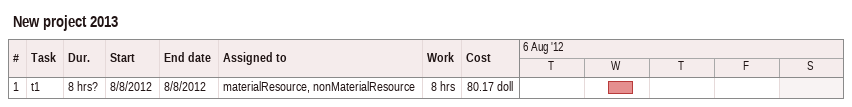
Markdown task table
New project 2013

| ID | Task | Duration | Start | Finish | Resources | Work (h) | Cost (doll) |
|---|---|---|---|---|---|---|---|
| 1 | t1 | 8h? | 2012-08-08 | 2012-08-08 | materialResource, nonMaterialResource | 8 | 80.17 |
